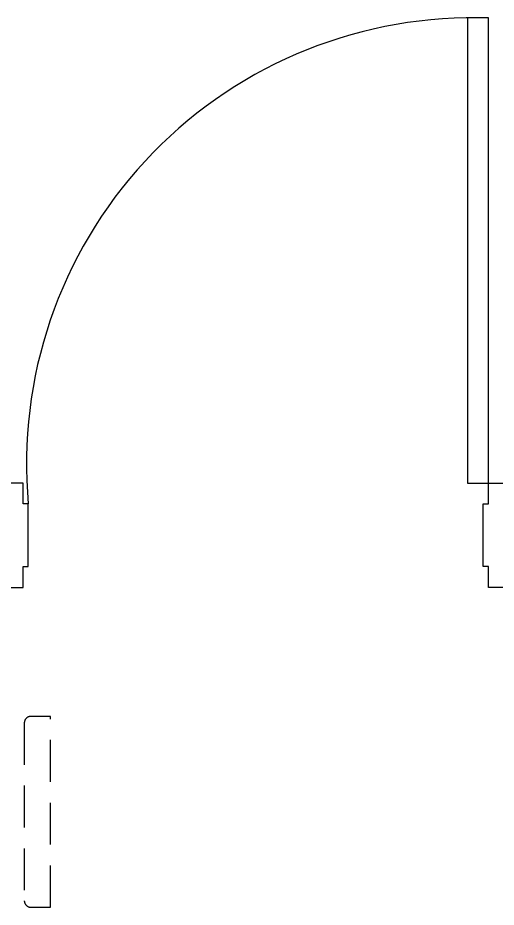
# Model space of a CAD drawing. Header units: millimetres. Extents: x -7413 to 64677, y 6112 to 38711.
# Drawn here: x 23827 to 24742, y 34808 to 36510 of the extents above; entities that cross this region are included whole.
import ezdxf

# ---------------------------------------------------------------- set-up
doc = ezdxf.new("R2010")
doc.units = ezdxf.units.MM
doc.header["$LTSCALE"] = 100
doc.linetypes.add('DH-HID2', pattern=[1.2, 0.8, -0.4])
for name, color, linetype in [('CO-DO-FR', 7, 'Continuous'), ('CO-DOOR', 8, 'Continuous'), ('FU-FURM', 251, 'DH-HID2'), ('치수선', 1, 'Continuous')]:
    doc.layers.add(name, color=color, linetype=linetype)

# ---------------------------------------------------------------- blocks, each defined once
blk = doc.blocks.new('평면도')
at = {"layer": 'CO-DO-FR'}
for points in [[(19345.1, 18130.9), (19145.1, 18130.9), (19145.1, 18100.9), (19185.1, 18100.9), (19185.1, 18090.9), (19305.1, 18090.9), (19305.1, 18100.9), (19345.1, 18100.9), (19345.1, 18130.9)], [(19345.1, 17180.9), (19145.1, 17180.9), (19145.1, 17210.9), (19185.1, 17210.9), (19185.1, 17220.9), (19305.1, 17220.9), (19305.1, 17210.9), (19345.1, 17210.9), (19345.1, 17180.9)]]:
    blk.add_lwpolyline(points, close=True, dxfattribs=at)
at = {"layer": 'CO-DOOR'}
blk.add_lwpolyline([(20235.1, 17250.9), (19345.1, 17250.9), (19345.1, 17210.9), (20235.1, 17210.9)], close=True, dxfattribs=at)
blk.add_arc((19381.7, 17240.9), 853.4, 359.3286, 95.1503, dxfattribs=at)

msp = doc.modelspace()

# ---------------------------------------------------------------- linework, layer by layer
at = {"layer": 'FU-FURM'}
for p, q in [((23839.3, 35160.6), (23839.3, 34820.5)), ((23889.3, 35173.1), (23851.8, 35173.1)), ((23889.3, 34808), (23889.3, 35173.1)), ((23851.8, 34808), (23889.3, 34808))]:
    msp.add_line(p, q, dxfattribs=at)
for centre, start, end in [((23851.8, 35160.6), 90, 180), ((23851.8, 34820.5), 180, 270)]:
    msp.add_arc(centre, 12.5, start, end, dxfattribs=at)

# ---------------------------------------------------------------- block references
at = {"layer": '치수선', "rotation": 90}
msp.add_blockref('평면도', (41937.7, 16274.5), dxfattribs=at)

doc.saveas('drawing.dxf')
